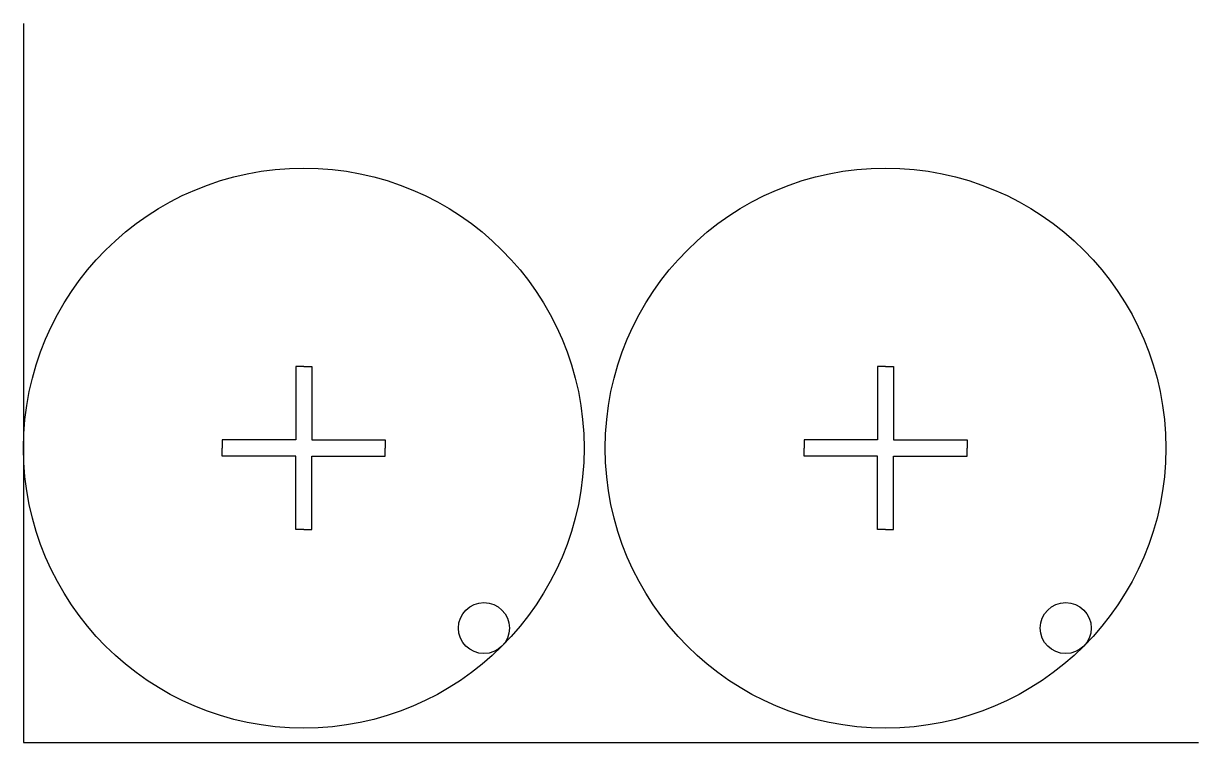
# Model space of a CAD drawing. Header units: inches. Extents: x 46 to 276, y 48 to 189.
import ezdxf

# ---------------------------------------------------------------- set-up
doc = ezdxf.new("R2010")
doc.units = ezdxf.units.IN
doc.header["$MEASUREMENT"] = 0
doc.layers.add('Ref', color=1, linetype='Continuous')

msp = doc.modelspace()

# ---------------------------------------------------------------- linework, layer by layer
for p, q in [((99.22, 121.73), (99.22, 107.32)), ((100.81, 121.73), (99.22, 121.73)), ((100.81, 121.73), (102.4, 121.73)), ((102.4, 121.73), (102.4, 107.32)), ((213.38, 121.73), (213.38, 107.32)), ((214.97, 121.73), (213.38, 121.73)), ((214.97, 121.73), (216.56, 121.73)), ((216.56, 121.73), (216.56, 107.32)), ((99.22, 107.32), (84.81, 107.32)), ((84.81, 107.32), (84.81, 105.73)), ((102.4, 107.32), (116.81, 107.32)), ((116.81, 107.32), (116.81, 105.73)), ((213.38, 107.32), (198.97, 107.32)), ((198.97, 107.32), (198.97, 105.73)), ((216.56, 107.32), (230.97, 107.32)), ((230.97, 107.32), (230.97, 105.73)), ((84.81, 104.14), (84.81, 105.73)), ((99.22, 104.14), (84.81, 104.14)), ((99.22, 89.73), (99.22, 104.14)), ((102.4, 89.73), (102.4, 104.14)), ((102.4, 104.14), (116.81, 104.14)), ((116.81, 104.14), (116.81, 105.73)), ((198.97, 104.14), (198.97, 105.73)), ((213.38, 104.14), (198.97, 104.14)), ((213.38, 89.73), (213.38, 104.14)), ((216.56, 89.73), (216.56, 104.14)), ((216.56, 104.14), (230.97, 104.14)), ((230.97, 104.14), (230.97, 105.73)), ((100.81, 89.73), (99.22, 89.73)), ((100.81, 89.73), (102.4, 89.73)), ((214.97, 89.73), (213.38, 89.73)), ((214.97, 89.73), (216.56, 89.73))]:
    msp.add_line(p, q)
for centre, radius in [((100.81, 105.73), 55), ((214.97, 105.73), 55), ((136.16, 70.38), 5), ((250.32, 70.38), 5)]:
    msp.add_circle(centre, radius)
at = {"layer": 'Ref'}
for p, q in [((45.81, 189.11), (45.81, 47.91)), ((45.81, 47.91), (276.38, 47.91))]:
    msp.add_line(p, q, dxfattribs=at)

doc.saveas('drawing.dxf')
